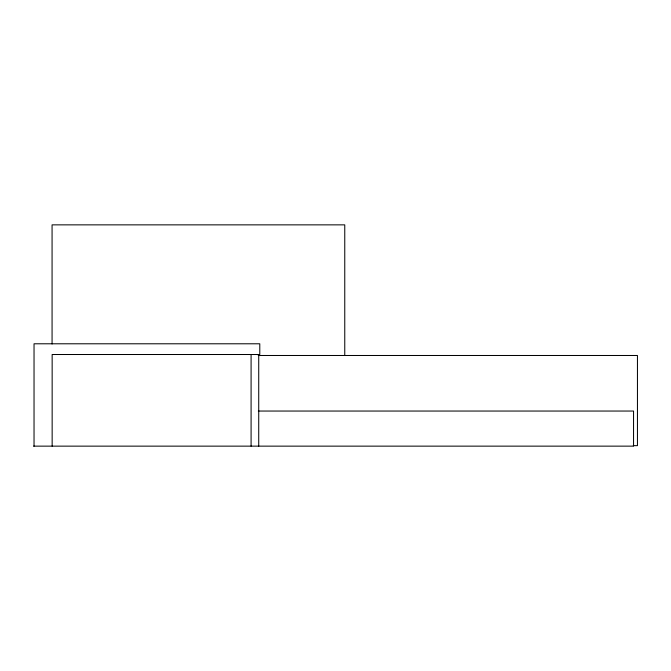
<?xml version="1.0" encoding="UTF-8"?>
<svg xmlns="http://www.w3.org/2000/svg" width="671" height="671" viewBox="0 0 671 671"><rect width="100%" height="100%" fill="white"/><g stroke="black" fill="none" stroke-linecap="round" stroke-linejoin="round"><path stroke-width="1.01" d="M258.226 355.487L637.45 355.487L637.45 445.653L633.256 445.653M258.335 411.046L633.55 411.046L633.55 446.14L33.55 446.14M344.76 355.487L344.76 224.86L52.07 224.86L52.07 344.005M258.729 354.506L258.729 446.14M251.088 354.506L251.088 446.14M52.153 446.14L52.153 354.506L259.786 354.506L259.786 343.787L34.036 343.787L34.036 446.14"/></g></svg>
